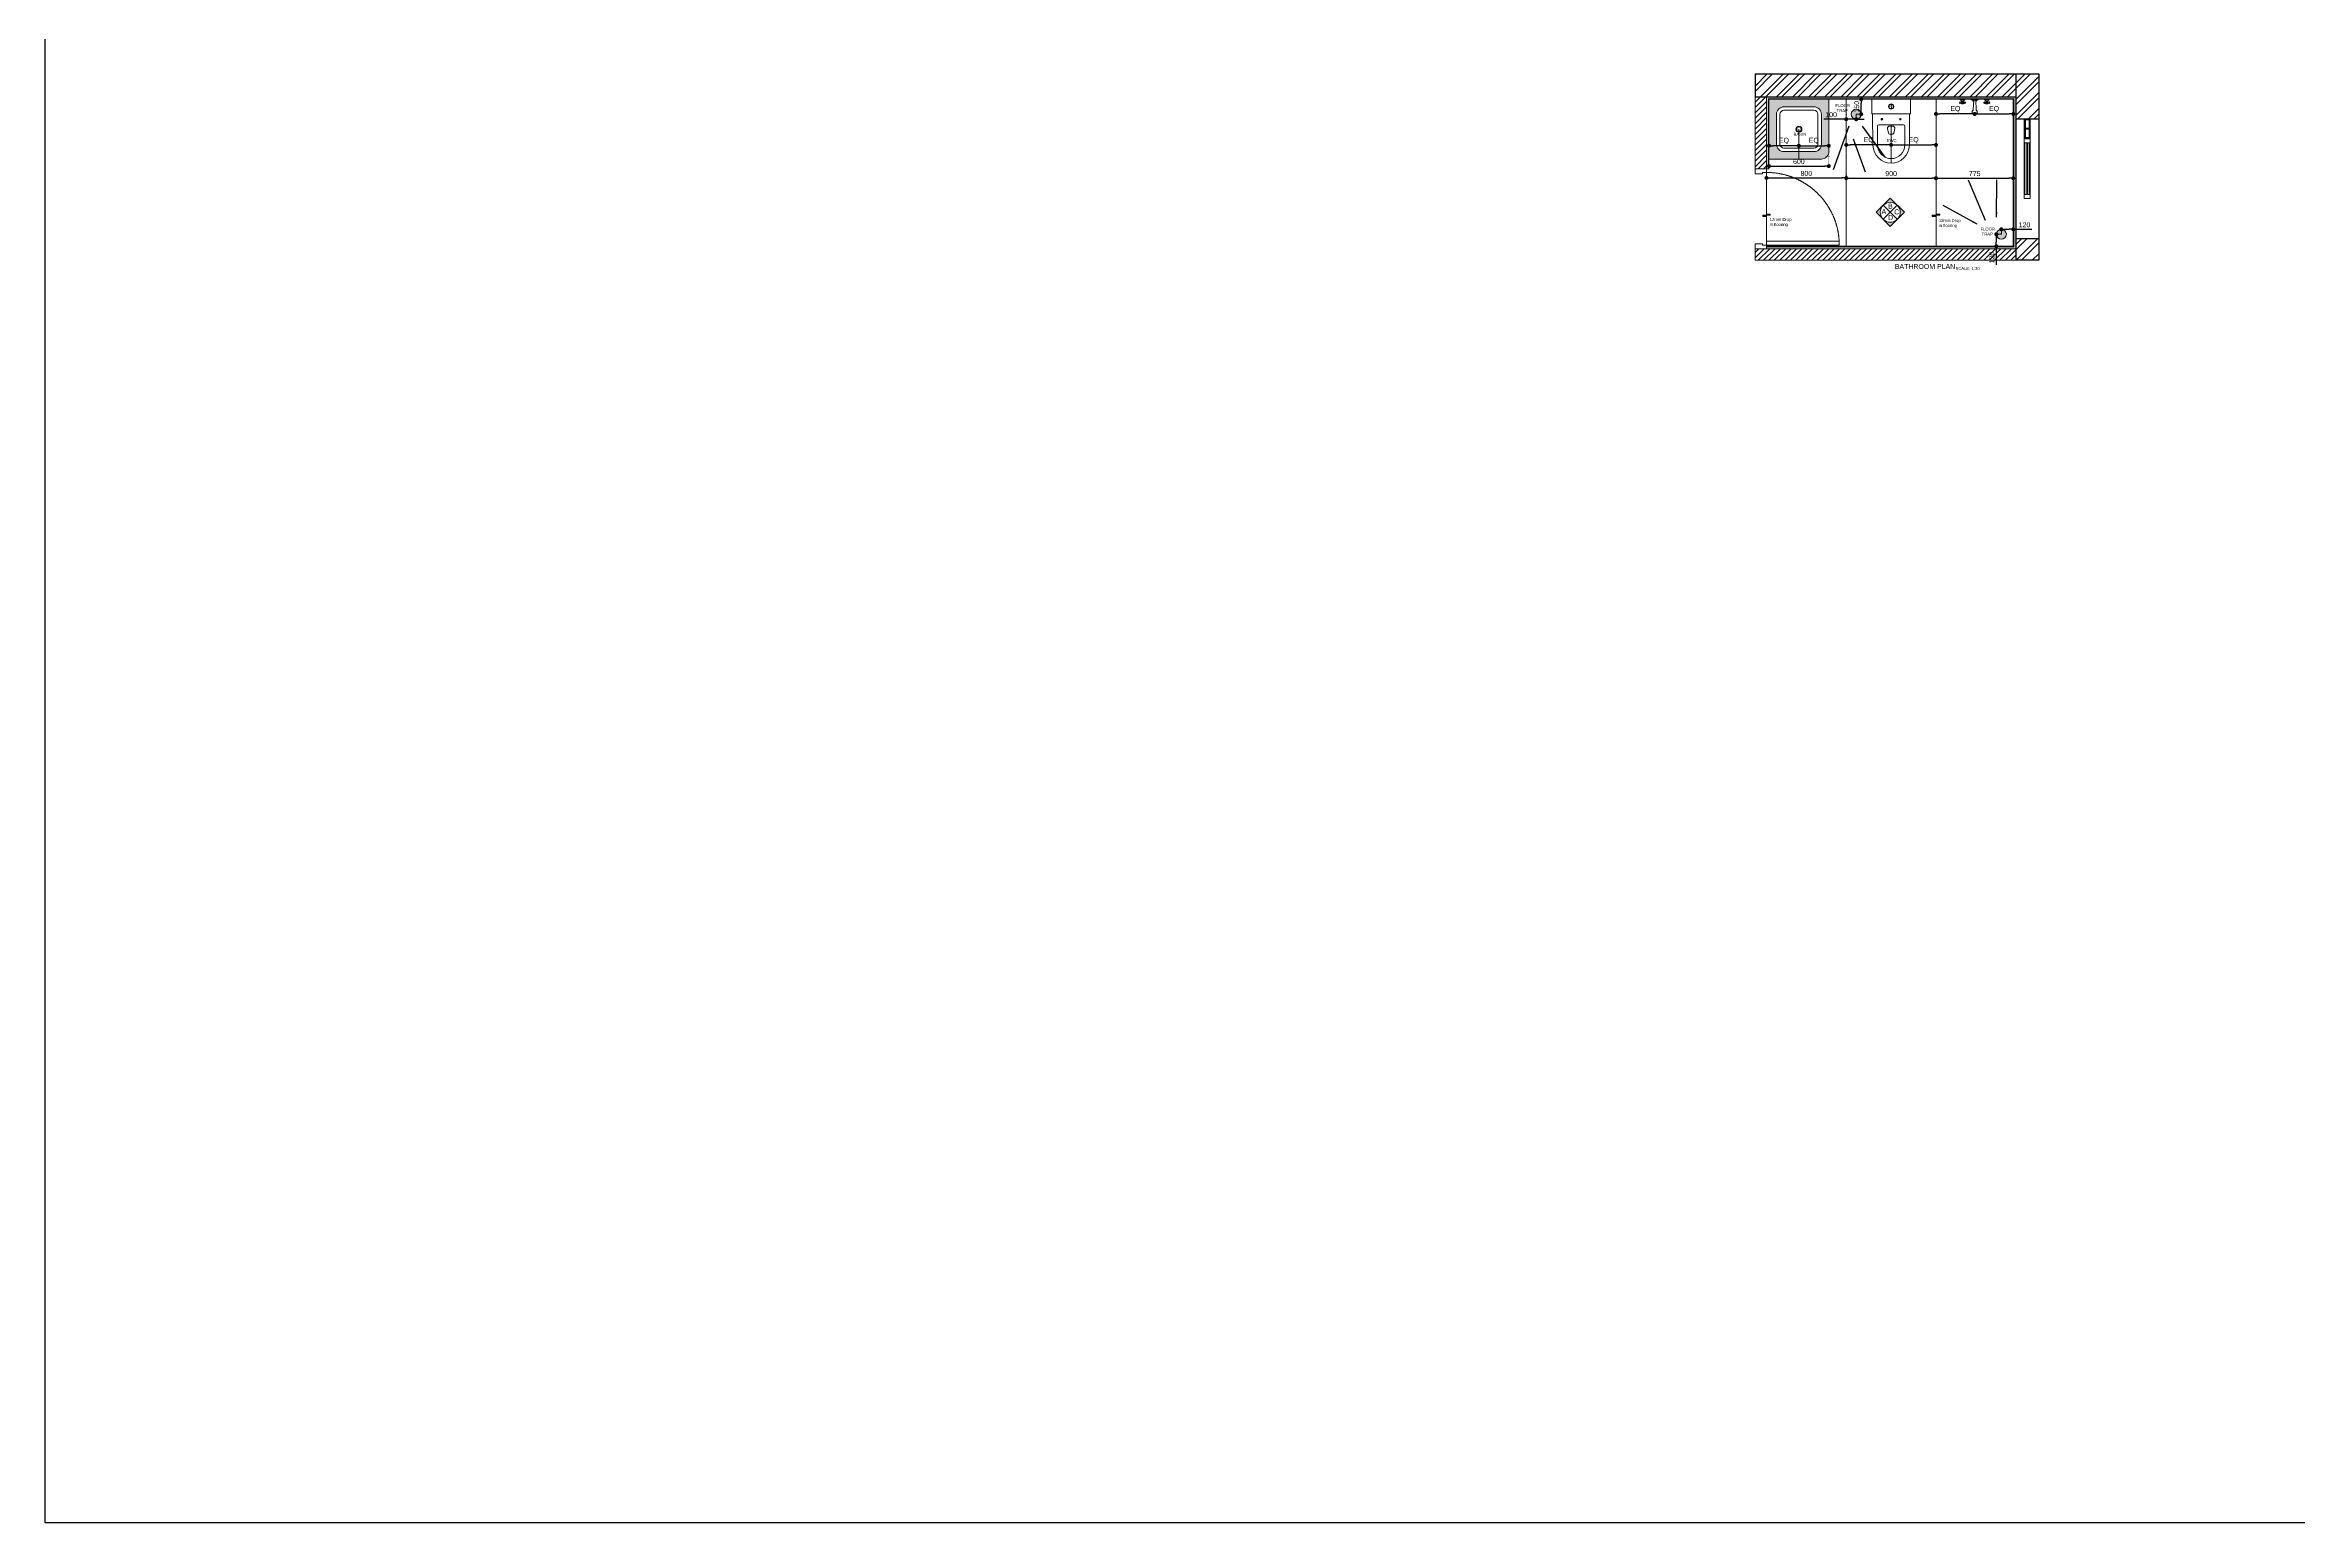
# Model space of a CAD drawing. Header units: millimetres. Extents: x -425671 to 598394, y -194194 to 343585.
# Drawn here: x 108272 to 130873, y 38855 to 53677 of the extents above; entities that cross this region are included whole.
import ezdxf

# ---------------------------------------------------------------- set-up
doc = ezdxf.new("R2010")
doc.units = ezdxf.units.MM
for name, pattern in [('ACAD_ISO07W100', [3, 0, -3]), ('DOT3', [0.06, 0, -0.06]), ('HIDDEN', [9.525, 6.35, -3.175])]:
    doc.linetypes.add(name, pattern=pattern)
for name, color, linetype, lineweight in [('bath fur', 250, 'Continuous', 5), ('BRICK HATCH @ 1', 250, 'Continuous', 13), ('Column', 250, 'Continuous', 25), ('Door', 250, 'Continuous', 15), ('ext wall', 250, 'Continuous', 25), ('GUIDE LINE', 7, 'Continuous', 9), ('GUIDE LINE @ 1', 7, 'Continuous', 9), ('Hatch', 250, 'Continuous', 5), ('int wall', 250, 'Continuous', 13), ('Level', 250, 'Continuous', 13), ('S-DIM', 30, 'Continuous', 13), ('TEXT', 30, 'DOT3', 9), ('tile', 250, 'Continuous', 5), ('VENT', 250, 'Continuous', 9)]:
    doc.layers.add(name, color=color, linetype=linetype, lineweight=lineweight)
doc.styles.get("Standard").update_dxf_attribs({"font": 'arial.ttf'})
doc.dimstyles.new('ISO-25', dxfattribs={"dimtxt": 200, "dimasz": 180, "dimexe": 1.25, "dimexo": 0.625, "dimtad": 1, "dimtxsty": 'Standard', "dimblk": 'DOT', "dimcen": 2.5, "dimadec": 0, "dimazin": 0, "dimtfac": 1, "dimtmove": 0, "dimatfit": 3, "dimfxl": 0, "dimarcsym": 0})

# ---------------------------------------------------------------- blocks, each defined once
blk = doc.blocks.new('AP0B04')
at = {"layer": 'Door'}
for p, q in [((35, 90), (35, 820)), ((75, 90), (75, 819))]:
    blk.add_line(p, q, dxfattribs=at)
at = {"layer": 'Door', "linetype": 'Continuous'}
for p, q in [((35, 90), (0, 90)), ((765, 90), (800, 90)), ((50, -25), (0, -25)), ((750, -25), (800, -25))]:
    blk.add_line(p, q, dxfattribs=at)
at = {"layer": 'Door'}
for points in [[(0, 90), (0, -25)], [(35, 90), (75, 90)], [(50, -25), (50, 50), (35, 50), (35, 90)], [(750, -25), (750, 50), (765, 50), (765, 90)], [(800, 90), (800, -25)]]:
    blk.add_lwpolyline(points, dxfattribs=at)
at = {"layer": 'Door', "linetype": 'HIDDEN', "ltscale": 300}
blk.add_arc((35, 90), 730, 0, 90, dxfattribs=at)
blk = doc.blocks.new('_Dot')
at = {"color": 0, "linetype": 'ByBlock', "lineweight": -2}
blk.add_line((-0.5, 0), (-1, 0), dxfattribs=at)
at = {"color": 0, "linetype": 'ByBlock', "const_width": 0.5}
blk.add_lwpolyline([(-0.25, 0, 1), (0.25, 0, 1)], format="xyb", close=True, dxfattribs=at)
blk = doc.blocks.new('*D137')
at = {"layer": 'Defpoints', "color": 0, "linetype": 'Continuous', "transparency": 16777216}
for p in [(125559, 52533), (126159, 52608), (126159, 52463)]:
    blk.add_point(p, dxfattribs=at)
at = {"layer": 'TEXT', "color": 0, "linetype": 'ACAD_ISO07W100', "lineweight": -2, "transparency": 16777216}
for p, q in [((125559, 52532), (125559, 52462)), ((126159, 52607), (126159, 52462))]:
    blk.add_line(p, q, dxfattribs=at)
at = {"layer": 'TEXT', "color": 0, "linetype": 'Continuous', "lineweight": -2, "transparency": 16777216}
blk.add_line((125599, 52463), (126119, 52463), dxfattribs=at)
at = {"layer": 'TEXT', "color": 0, "linetype": 'Continuous', "lineweight": -2, "transparency": 16777216, "xscale": 40, "yscale": 40, "zscale": 40, "rotation": 180}
blk.add_blockref('_Dot', (125559, 52463), dxfattribs=at)
at = {"layer": 'TEXT', "color": 0, "linetype": 'Continuous', "lineweight": -2, "transparency": 16777216, "xscale": 40, "yscale": 40, "zscale": 40}
blk.add_blockref('_Dot', (126159, 52463), dxfattribs=at)
at = {"layer": 'TEXT', "color": 0, "linetype": 'Continuous', "transparency": 16777216, "insert": (125859, 52508), "char_height": 100, "attachment_point": 5}
blk.add_mtext('{\\H0.5x;600}', dxfattribs=at)
blk = doc.blocks.new('*D138')
at = {"layer": 'Defpoints', "color": 0, "linetype": 'Continuous', "transparency": 16777216}
for p in [(127622, 52986), (128009, 52986), (128009, 52986)]:
    blk.add_point(p, dxfattribs=at)
at = {"layer": 'TEXT', "color": 0, "linetype": 'ACAD_ISO07W100', "lineweight": -2, "transparency": 16777216}
for p, q in [((127622, 52987), (127622, 52987)), ((128009, 52987), (128009, 52987))]:
    blk.add_line(p, q, dxfattribs=at)
at = {"layer": 'TEXT', "color": 0, "linetype": 'Continuous', "lineweight": -2, "transparency": 16777216}
blk.add_line((127662, 52986), (127969, 52986), dxfattribs=at)
at = {"layer": 'TEXT', "color": 0, "linetype": 'Continuous', "lineweight": -2, "transparency": 16777216, "xscale": 40, "yscale": 40, "zscale": 40, "rotation": 180}
blk.add_blockref('_Dot', (127622, 52986), dxfattribs=at)
at = {"layer": 'TEXT', "color": 0, "linetype": 'Continuous', "lineweight": -2, "transparency": 16777216, "xscale": 40, "yscale": 40, "zscale": 40}
blk.add_blockref('_Dot', (128009, 52986), dxfattribs=at)
at = {"layer": 'TEXT', "color": 0, "linetype": 'Continuous', "transparency": 16777216, "insert": (127816, 53033), "char_height": 50, "attachment_point": 5}
blk.add_mtext('EQ', dxfattribs=at)
blk = doc.blocks.new('*D139')
at = {"layer": 'Defpoints', "color": 0, "linetype": 'Continuous', "transparency": 16777216}
for p in [(127234, 52986), (127234, 52986), (127622, 52986)]:
    blk.add_point(p, dxfattribs=at)
at = {"layer": 'TEXT', "color": 0, "linetype": 'ACAD_ISO07W100', "lineweight": -2, "transparency": 16777216}
for p, q in [((127234, 52987), (127234, 52987)), ((127622, 52987), (127622, 52987))]:
    blk.add_line(p, q, dxfattribs=at)
at = {"layer": 'TEXT', "color": 0, "linetype": 'Continuous', "lineweight": -2, "transparency": 16777216}
blk.add_line((127582, 52986), (127274, 52986), dxfattribs=at)
at = {"layer": 'TEXT', "color": 0, "linetype": 'Continuous', "lineweight": -2, "transparency": 16777216, "xscale": 40, "yscale": 40, "zscale": 40, "rotation": 180}
blk.add_blockref('_Dot', (127234, 52986), dxfattribs=at)
at = {"layer": 'TEXT', "color": 0, "linetype": 'Continuous', "lineweight": -2, "transparency": 16777216, "xscale": 40, "yscale": 40, "zscale": 40}
blk.add_blockref('_Dot', (127622, 52986), dxfattribs=at)
at = {"layer": 'TEXT', "color": 0, "linetype": 'Continuous', "transparency": 16777216, "insert": (127428, 53033), "char_height": 50, "attachment_point": 5}
blk.add_mtext('EQ', dxfattribs=at)
blk = doc.blocks.new('*D140')
at = {"layer": 'Defpoints', "color": 0, "linetype": 'Continuous', "transparency": 16777216}
for p in [(126784, 52675), (127234, 52675), (127234, 52675)]:
    blk.add_point(p, dxfattribs=at)
at = {"layer": 'TEXT', "color": 0, "linetype": 'ACAD_ISO07W100', "lineweight": -2, "transparency": 16777216}
for p, q in [((126784, 52675), (126784, 52676)), ((127234, 52675), (127234, 52676))]:
    blk.add_line(p, q, dxfattribs=at)
at = {"layer": 'TEXT', "color": 0, "linetype": 'Continuous', "lineweight": -2, "transparency": 16777216}
blk.add_line((126824, 52675), (127194, 52675), dxfattribs=at)
at = {"layer": 'TEXT', "color": 0, "linetype": 'Continuous', "lineweight": -2, "transparency": 16777216, "xscale": 40, "yscale": 40, "zscale": 40, "rotation": 180}
blk.add_blockref('_Dot', (126784, 52675), dxfattribs=at)
at = {"layer": 'TEXT', "color": 0, "linetype": 'Continuous', "lineweight": -2, "transparency": 16777216, "xscale": 40, "yscale": 40, "zscale": 40}
blk.add_blockref('_Dot', (127234, 52675), dxfattribs=at)
at = {"layer": 'TEXT', "color": 0, "linetype": 'Continuous', "transparency": 16777216, "insert": (127009, 52722), "char_height": 50, "attachment_point": 5}
blk.add_mtext('EQ', dxfattribs=at)
blk = doc.blocks.new('*D141')
at = {"layer": 'Defpoints', "color": 0, "linetype": 'Continuous', "transparency": 16777216}
for p in [(126334, 52675), (126334, 52675), (126784, 52675)]:
    blk.add_point(p, dxfattribs=at)
at = {"layer": 'TEXT', "color": 0, "linetype": 'ACAD_ISO07W100', "lineweight": -2, "transparency": 16777216}
for p, q in [((126334, 52674), (126334, 52674)), ((126784, 52674), (126784, 52674))]:
    blk.add_line(p, q, dxfattribs=at)
at = {"layer": 'TEXT', "color": 0, "linetype": 'Continuous', "lineweight": -2, "transparency": 16777216}
blk.add_line((126744, 52675), (126374, 52675), dxfattribs=at)
at = {"layer": 'TEXT', "color": 0, "linetype": 'Continuous', "lineweight": -2, "transparency": 16777216, "xscale": 40, "yscale": 40, "zscale": 40, "rotation": 180}
blk.add_blockref('_Dot', (126334, 52675), dxfattribs=at)
at = {"layer": 'TEXT', "color": 0, "linetype": 'Continuous', "lineweight": -2, "transparency": 16777216, "xscale": 40, "yscale": 40, "zscale": 40}
blk.add_blockref('_Dot', (126784, 52675), dxfattribs=at)
at = {"layer": 'TEXT', "color": 0, "linetype": 'Continuous', "transparency": 16777216, "insert": (126559, 52722), "char_height": 50, "attachment_point": 5}
blk.add_mtext('EQ', dxfattribs=at)
blk = doc.blocks.new('*D142')
at = {"layer": 'Defpoints', "color": 0, "linetype": 'Continuous', "transparency": 16777216}
for p in [(127889, 51779), (127839, 51659), (127889, 51659)]:
    blk.add_point(p, dxfattribs=at)
at = {"layer": 'TEXT', "color": 0, "linetype": 'ACAD_ISO07W100', "lineweight": -2, "transparency": 16777216}
for p, q in [((127889, 51779), (127838, 51779)), ((127889, 51659), (127838, 51659))]:
    blk.add_line(p, q, dxfattribs=at)
at = {"layer": 'TEXT', "color": 0, "linetype": 'Continuous', "lineweight": -2, "transparency": 16777216}
for p, q in [((127839, 51739), (127839, 51699)), ((127839, 51659), (127839, 51473))]:
    blk.add_line(p, q, dxfattribs=at)
at = {"layer": 'TEXT', "color": 0, "linetype": 'Continuous', "lineweight": -2, "transparency": 16777216, "xscale": 40, "yscale": 40, "zscale": 40}
for p, rotation in [((127839, 51779), 90), ((127839, 51659), 270)]:
    blk.add_blockref('_Dot', p, dxfattribs=dict(at, rotation=rotation))
at = {"layer": 'TEXT', "color": 0, "linetype": 'Continuous', "transparency": 16777216, "insert": (127794, 51546), "char_height": 50, "attachment_point": 5, "rotation": 90}
blk.add_mtext('120', dxfattribs=at)
blk = doc.blocks.new('*D143')
at = {"layer": 'Defpoints', "color": 0, "linetype": 'Continuous', "transparency": 16777216}
for p in [(127889, 51779), (128009, 51829), (128009, 51779)]:
    blk.add_point(p, dxfattribs=at)
at = {"layer": 'TEXT', "color": 0, "linetype": 'ACAD_ISO07W100', "lineweight": -2, "transparency": 16777216}
for p, q in [((127889, 51779), (127889, 51830)), ((128009, 51779), (128009, 51830))]:
    blk.add_line(p, q, dxfattribs=at)
at = {"layer": 'TEXT', "color": 0, "linetype": 'Continuous', "lineweight": -2, "transparency": 16777216}
for p, q in [((127929, 51829), (127969, 51829)), ((128009, 51829), (128195, 51829))]:
    blk.add_line(p, q, dxfattribs=at)
at = {"layer": 'TEXT', "color": 0, "linetype": 'Continuous', "lineweight": -2, "transparency": 16777216, "xscale": 40, "yscale": 40, "zscale": 40, "rotation": 180}
blk.add_blockref('_Dot', (127889, 51829), dxfattribs=at)
at = {"layer": 'TEXT', "color": 0, "linetype": 'Continuous', "lineweight": -2, "transparency": 16777216, "xscale": 40, "yscale": 40, "zscale": 40}
blk.add_blockref('_Dot', (128009, 51829), dxfattribs=at)
at = {"layer": 'TEXT', "color": 0, "linetype": 'Continuous', "transparency": 16777216, "insert": (128122, 51874), "char_height": 50, "attachment_point": 5}
blk.add_mtext('120', dxfattribs=at)
blk = doc.blocks.new('*D134')
at = {"layer": 'Defpoints', "color": 0, "linetype": 'Continuous', "transparency": 16777216}
for p in [(126334, 52983), (126334, 52933), (126434, 52983)]:
    blk.add_point(p, dxfattribs=at)
at = {"layer": 'TEXT', "color": 0, "linetype": 'Continuous', "lineweight": -2, "transparency": 16777216}
for p, q in [((126294, 52933), (126109, 52933)), ((126434, 52933), (126334, 52933)), ((126474, 52933), (126514, 52933))]:
    blk.add_line(p, q, dxfattribs=at)
at = {"layer": 'TEXT', "color": 0, "linetype": 'ACAD_ISO07W100', "lineweight": -2, "transparency": 16777216}
for p, q in [((126334, 52982), (126334, 52932)), ((126434, 52982), (126434, 52932))]:
    blk.add_line(p, q, dxfattribs=at)
at = {"layer": 'TEXT', "color": 0, "linetype": 'Continuous', "lineweight": -2, "transparency": 16777216, "xscale": 40, "yscale": 40, "zscale": 40}
blk.add_blockref('_Dot', (126334, 52933), dxfattribs=at)
at = {"layer": 'TEXT', "color": 0, "linetype": 'Continuous', "lineweight": -2, "transparency": 16777216, "xscale": 40, "yscale": 40, "zscale": 40, "rotation": 180}
blk.add_blockref('_Dot', (126434, 52933), dxfattribs=at)
at = {"layer": 'TEXT', "color": 0, "linetype": 'Continuous', "transparency": 16777216, "insert": (126182, 52978), "char_height": 50, "attachment_point": 5}
blk.add_mtext('100', dxfattribs=at)
blk = doc.blocks.new('*D135')
at = {"layer": 'Defpoints', "color": 0, "linetype": 'Continuous', "transparency": 16777216}
for p in [(126434, 53133), (126484, 53133), (126434, 52983)]:
    blk.add_point(p, dxfattribs=at)
at = {"layer": 'TEXT', "color": 0, "linetype": 'ACAD_ISO07W100', "lineweight": -2, "transparency": 16777216}
for p, q in [((126435, 53133), (126486, 53133)), ((126435, 52983), (126486, 52983))]:
    blk.add_line(p, q, dxfattribs=at)
at = {"layer": 'TEXT', "color": 0, "linetype": 'Continuous', "lineweight": -2, "transparency": 16777216}
blk.add_line((126484, 53023), (126484, 53093), dxfattribs=at)
at = {"layer": 'TEXT', "color": 0, "linetype": 'Continuous', "lineweight": -2, "transparency": 16777216, "xscale": 40, "yscale": 40, "zscale": 40}
for p, rotation in [((126484, 53133), 90), ((126484, 52983), 270)]:
    blk.add_blockref('_Dot', p, dxfattribs=dict(at, rotation=rotation))
at = {"layer": 'TEXT', "color": 0, "linetype": 'Continuous', "transparency": 16777216, "insert": (126439, 53058), "char_height": 50, "attachment_point": 5, "rotation": 90}
blk.add_mtext('150', dxfattribs=at)
blk = doc.blocks.new('*D144')
at = {"layer": 'Defpoints', "color": 0, "linetype": 'Continuous', "transparency": 16777216}
for p in [(125534, 52399), (126334, 52396), (126334, 52344)]:
    blk.add_point(p, dxfattribs=at)
at = {"layer": 'TEXT', "color": 0, "linetype": 'ACAD_ISO07W100', "lineweight": -2, "transparency": 16777216}
for p, q in [((125534, 52398), (125534, 52342)), ((126334, 52395), (126334, 52342))]:
    blk.add_line(p, q, dxfattribs=at)
at = {"layer": 'TEXT', "color": 0, "linetype": 'Continuous', "lineweight": -2, "transparency": 16777216}
blk.add_line((125574, 52344), (126294, 52344), dxfattribs=at)
at = {"layer": 'TEXT', "color": 0, "linetype": 'Continuous', "lineweight": -2, "transparency": 16777216, "xscale": 40, "yscale": 40, "zscale": 40, "rotation": 180}
blk.add_blockref('_Dot', (125534, 52344), dxfattribs=at)
at = {"layer": 'TEXT', "color": 0, "linetype": 'Continuous', "lineweight": -2, "transparency": 16777216, "xscale": 40, "yscale": 40, "zscale": 40}
blk.add_blockref('_Dot', (126334, 52344), dxfattribs=at)
at = {"layer": 'TEXT', "color": 0, "linetype": 'Continuous', "transparency": 16777216, "insert": (125934, 52389), "char_height": 50, "attachment_point": 5}
blk.add_mtext('800', dxfattribs=at)
blk = doc.blocks.new('*D145')
at = {"layer": 'Defpoints', "color": 0, "linetype": 'Continuous', "transparency": 16777216}
for p in [(126334, 52344), (127234, 52344), (127234, 52342)]:
    blk.add_point(p, dxfattribs=at)
at = {"layer": 'TEXT', "color": 0, "linetype": 'ACAD_ISO07W100', "lineweight": -2, "transparency": 16777216}
for p, q in [((126334, 52343), (126334, 52341)), ((127234, 52343), (127234, 52341))]:
    blk.add_line(p, q, dxfattribs=at)
at = {"layer": 'TEXT', "color": 0, "linetype": 'Continuous', "lineweight": -2, "transparency": 16777216}
blk.add_line((126374, 52342), (127194, 52342), dxfattribs=at)
at = {"layer": 'TEXT', "color": 0, "linetype": 'Continuous', "lineweight": -2, "transparency": 16777216, "xscale": 40, "yscale": 40, "zscale": 40, "rotation": 180}
blk.add_blockref('_Dot', (126334, 52342), dxfattribs=at)
at = {"layer": 'TEXT', "color": 0, "linetype": 'Continuous', "lineweight": -2, "transparency": 16777216, "xscale": 40, "yscale": 40, "zscale": 40}
blk.add_blockref('_Dot', (127234, 52342), dxfattribs=at)
at = {"layer": 'TEXT', "color": 0, "linetype": 'Continuous', "transparency": 16777216, "insert": (126784, 52387), "char_height": 50, "attachment_point": 5}
blk.add_mtext('900', dxfattribs=at)
blk = doc.blocks.new('*D146')
at = {"layer": 'Defpoints', "color": 0, "linetype": 'Continuous', "transparency": 16777216}
for p in [(127234, 52342), (128009, 52342), (128009, 52341)]:
    blk.add_point(p, dxfattribs=at)
at = {"layer": 'TEXT', "color": 0, "linetype": 'ACAD_ISO07W100', "lineweight": -2, "transparency": 16777216}
for p, q in [((127234, 52342), (127234, 52340)), ((128009, 52342), (128009, 52340))]:
    blk.add_line(p, q, dxfattribs=at)
at = {"layer": 'TEXT', "color": 0, "linetype": 'Continuous', "lineweight": -2, "transparency": 16777216}
blk.add_line((127274, 52341), (127969, 52341), dxfattribs=at)
at = {"layer": 'TEXT', "color": 0, "linetype": 'Continuous', "lineweight": -2, "transparency": 16777216, "xscale": 40, "yscale": 40, "zscale": 40, "rotation": 180}
blk.add_blockref('_Dot', (127234, 52341), dxfattribs=at)
at = {"layer": 'TEXT', "color": 0, "linetype": 'Continuous', "lineweight": -2, "transparency": 16777216, "xscale": 40, "yscale": 40, "zscale": 40}
blk.add_blockref('_Dot', (128009, 52341), dxfattribs=at)
at = {"layer": 'TEXT', "color": 0, "linetype": 'Continuous', "transparency": 16777216, "insert": (127622, 52387), "char_height": 50, "attachment_point": 5}
blk.add_mtext('775', dxfattribs=at)
blk = doc.blocks.new('*D147')
at = {"layer": 'Defpoints', "color": 0, "linetype": 'Continuous', "transparency": 16777216}
for p in [(125559, 52667), (125559, 52643), (125859, 52643)]:
    blk.add_point(p, dxfattribs=at)
at = {"layer": 'TEXT', "color": 0, "linetype": 'ACAD_ISO07W100', "lineweight": -2, "transparency": 16777216}
for p, q in [((125559, 52643), (125559, 52669)), ((125859, 52643), (125859, 52669))]:
    blk.add_line(p, q, dxfattribs=at)
at = {"layer": 'TEXT', "color": 0, "linetype": 'Continuous', "lineweight": -2, "transparency": 16777216}
blk.add_line((125819, 52667), (125599, 52667), dxfattribs=at)
at = {"layer": 'TEXT', "color": 0, "linetype": 'Continuous', "lineweight": -2, "transparency": 16777216, "xscale": 40, "yscale": 40, "zscale": 40, "rotation": 180}
blk.add_blockref('_Dot', (125559, 52667), dxfattribs=at)
at = {"layer": 'TEXT', "color": 0, "linetype": 'Continuous', "lineweight": -2, "transparency": 16777216, "xscale": 40, "yscale": 40, "zscale": 40}
blk.add_blockref('_Dot', (125859, 52667), dxfattribs=at)
at = {"layer": 'TEXT', "color": 0, "linetype": 'Continuous', "transparency": 16777216, "insert": (125709, 52715), "char_height": 50, "attachment_point": 5}
blk.add_mtext('EQ', dxfattribs=at)
blk = doc.blocks.new('*D148')
at = {"layer": 'Defpoints', "color": 0, "linetype": 'Continuous', "transparency": 16777216}
for p in [(125859, 52667), (126159, 52667), (126159, 52667)]:
    blk.add_point(p, dxfattribs=at)
at = {"layer": 'TEXT', "color": 0, "linetype": 'ACAD_ISO07W100', "lineweight": -2, "transparency": 16777216}
for p, q in [((125859, 52668), (125859, 52669)), ((126159, 52668), (126159, 52669))]:
    blk.add_line(p, q, dxfattribs=at)
at = {"layer": 'TEXT', "color": 0, "linetype": 'Continuous', "lineweight": -2, "transparency": 16777216}
blk.add_line((125899, 52667), (126119, 52667), dxfattribs=at)
at = {"layer": 'TEXT', "color": 0, "linetype": 'Continuous', "lineweight": -2, "transparency": 16777216, "xscale": 40, "yscale": 40, "zscale": 40, "rotation": 180}
blk.add_blockref('_Dot', (125859, 52667), dxfattribs=at)
at = {"layer": 'TEXT', "color": 0, "linetype": 'Continuous', "lineweight": -2, "transparency": 16777216, "xscale": 40, "yscale": 40, "zscale": 40}
blk.add_blockref('_Dot', (126159, 52667), dxfattribs=at)
at = {"layer": 'TEXT', "color": 0, "linetype": 'Continuous', "transparency": 16777216, "insert": (126009, 52715), "char_height": 50, "attachment_point": 5}
blk.add_mtext('EQ', dxfattribs=at)
blk = doc.blocks.new('vent p')
at = {"layer": 'VENT', "linetype": 'Continuous'}
for points in [[(562292, -470393), (562292, -470453)], [(562292, -470393), (563092, -470393)], [(562292, -470453), (563092, -470453)], [(562387, -470393), (562387, -470453)], [(562397, -470393), (562397, -470453)], [(562492, -470393), (562492, -470453)], [(562532, -470393), (562532, -470453)], [(562532, -470403), (563052, -470403)], [(562532, -470448), (563052, -470448)], [(563052, -470393), (563052, -470453)], [(563092, -470393), (563092, -470453)]]:
    blk.add_lwpolyline(points, dxfattribs=at)
for points in [[(562292, -470393), (562492, -470393), (562492, -470453), (562292, -470453)], [(562298, -470399), (562486, -470399), (562486, -470447), (562298, -470447)], [(562304, -470405), (562480, -470405), (562480, -470441), (562304, -470441)]]:
    blk.add_lwpolyline(points, close=True, dxfattribs=at)
at = {"layer": 'VENT', "color": 4, "linetype": 'Continuous'}
for points in [[(562532, -470420), (563052, -470420)], [(562532, -470426), (563052, -470426)]]:
    blk.add_lwpolyline(points, dxfattribs=at)

msp = doc.modelspace()

# ---------------------------------------------------------------- hatches: boundary and pattern name
at = {"layer": 'bath fur', "linetype": 'Continuous', "true_color": 0x636466}
h = msp.add_hatch(color=251, dxfattribs=at)
h.dxf.hatch_style = 1
edge = h.paths.add_edge_path(flags=16)
edge.add_line((125709.34, 52607.724), (126009.34, 52607.724))
edge.add_arc((126009.34, 52682.724), 75, 270, 360)
edge.add_line((126084.34, 52682.724), (126084.34, 52982.724))
edge.add_arc((126009.34, 52982.724), 75, 0, 90)
edge.add_line((126009.34, 53057.724), (125709.34, 53057.724))
edge.add_arc((125709.34, 52982.724), 75, 90, 180)
edge.add_line((125634.34, 52982.724), (125634.34, 52682.724))
edge.add_arc((125709.34, 52682.724), 75, 180, 270)
edge = h.paths.add_edge_path()
edge.add_line((125559.34, 53132.904), (126159.34, 53132.904))
edge.add_line((126159.34, 53132.904), (126159.34, 52607.904))
edge.add_arc((126084.34, 52607.904), 75, -90, 0, ccw=False)
edge.add_line((126084.34, 52532.904), (125559.34, 52532.904))
edge.add_line((125559.34, 52532.904), (125559.34, 53132.904))
at = {"layer": 'bath fur', "linetype": 'Continuous'}
h = msp.add_hatch(color=256, dxfattribs=at)
h.dxf.hatch_style = 1
h.paths.add_polyline_path([(125534.34, 51982.09), (125571.93, 51982.09), (125571.93, 51969.157), (125534.34, 51969.157)])
h.paths.add_polyline_path([(125496.75, 51969.157), (125534.34, 51969.157), (125534.34, 51956.223), (125496.75, 51956.223)])
h = msp.add_hatch(color=256, dxfattribs=at)
h.dxf.hatch_style = 1
h.paths.add_polyline_path([(127234.34, 51982.09), (127271.93, 51982.09), (127271.93, 51969.157), (127234.34, 51969.157)])
h.paths.add_polyline_path([(127196.75, 51969.157), (127234.34, 51969.157), (127234.34, 51956.223), (127196.75, 51956.223)])
at = {"layer": 'BRICK HATCH @ 1', "linetype": 'Continuous'}
h = msp.add_hatch(dxfattribs=at)
h.set_pattern_fill('ANSI32', color=256, scale=12)
h.set_pattern_definition([(45, (-480671.15, 511604.55), (-80.822305, 80.822305), []), (45, (-480617.26, 511604.55), (-80.822305, 80.822305), [])])
h.paths.add_polyline_path([(128034.34, 53387.904), (125419.34, 53387.904), (125419.34, 53157.904), (128034.34, 53157.904)])
h.paths.add_polyline_path([(128264.34, 53387.904), (128034.34, 53387.904), (128034.34, 53157.904), (128034.34, 52937.904), (128264.34, 52937.904)])
h.paths.add_polyline_path([(128264.34, 51737.904), (128034.34, 51737.904), (128034.34, 51518.904), (128264.34, 51518.904)])
h = msp.add_hatch(dxfattribs=at)
h.set_pattern_fill('ANSI31', color=256, scale=12)
h.set_pattern_definition([(45, (-480671.145, 511604.545), (-26.9407684, 26.9407684), [])])
h.paths.add_polyline_path([(128034.34, 51633.904), (125419.34, 51633.904), (125419.34, 51518.904), (128034.34, 51518.904)])
h.paths.add_polyline_path([(125534.34, 53157.904), (125419.34, 53157.904), (125419.34, 52433.904), (125534.34, 52433.904)])
at = {"layer": 'GUIDE LINE', "linetype": 'Continuous'}
h = msp.add_hatch(dxfattribs=at)
h.set_pattern_fill('HONEY', color=256, scale=2.6)
h.set_pattern_definition([(0, (-480671.145, 511604.545), (12.3825, 7.14903968), [8.255, -16.51]), (120, (-480671.145, 511604.545), (-12.38249997, 7.149039724), [8.255, -16.51]), (60, (-480671.145, 511604.545), (3e-08, 14.2980794), [-16.51, 8.255])])
edge = h.paths.add_edge_path()
edge.add_arc((127889.34, 51778.904), 50, 0, 360)
edge = h.paths.add_edge_path()
edge.add_arc((126434.34, 52982.904), 50, 0, 360)
at = {"layer": 'GUIDE LINE @ 1', "linetype": 'Continuous'}
h = msp.add_hatch(color=256, dxfattribs=at)
h.dxf.hatch_style = 1
h.paths.add_polyline_path([(126845.882, 52070.353, -0.198912367), (126875.171, 51999.642, -0.198912367), (126845.882, 51928.932), (126916.593, 51999.642)])
h.paths.add_polyline_path([(126775.171, 52141.064), (126704.46, 52070.353, -0.414213562), (126845.882, 52070.353)])
h.paths.add_polyline_path([(126704.46, 52070.353), (126633.75, 51999.642), (126704.46, 51928.932, -0.198912367), (126675.171, 51999.642, -0.198912367)])
h.paths.add_polyline_path([(126845.882, 51928.932, -0.414213562), (126704.46, 51928.932), (126775.171, 51858.221)])
at = {"layer": 'Hatch', "linetype": 'Continuous', "true_color": 0x939598}
h = msp.add_hatch(color=252, dxfattribs=at)
h.dxf.hatch_style = 1
h.paths.add_polyline_path([(128034.34, 53157.904), (125534.34, 53157.904), (125534.34, 52433.904), (125553.34, 52433.904), (125553.34, 53138.904), (128015.34, 53138.904), (128015.34, 51652.904), (125534.34, 51652.904), (125534.34, 51633.904), (128034.34, 51633.904)])
at = {"layer": 'tile', "linetype": 'Continuous', "true_color": 0xf8991e}
h = msp.add_hatch(color=30, dxfattribs=at)
h.dxf.hatch_style = 1
h.paths.add_polyline_path([(128015.34, 53132.904), (128009.34, 53132.904), (128009.34, 51658.904), (128015.34, 51658.904)])
h.paths.add_polyline_path([(128015.34, 53138.904), (125553.34, 53138.904), (125553.34, 53132.904), (128015.34, 53132.904)])
h.paths.add_polyline_path([(128015.34, 51658.904), (125534.34, 51658.904), (125534.34, 51652.904), (128015.34, 51652.904)])
h.paths.add_polyline_path([(125559.34, 53132.904), (125553.34, 53132.904), (125553.34, 52433.904), (125559.34, 52433.904)])

# ---------------------------------------------------------------- linework, layer by layer
at = {"layer": 'bath fur'}
for p, q in [((126589.34, 53132.904), (126979.34, 53132.904)), ((126589.34, 53132.904), (126589.34, 52987.904)), ((126979.34, 53132.904), (126979.34, 52987.904)), ((126589.34, 52987.904), (126979.34, 52987.904)), ((126699.34, 52932.904), (126683.34, 52932.904)), ((126691.34, 52940.904), (126691.34, 52924.904)), ((126884.34, 52932.904), (126868.34, 52932.904)), ((126876.34, 52940.904), (126876.34, 52924.904)), ((126748.305, 52840.52), (126756.3, 52793.436)), ((126800.657, 52863.868), (126768.023, 52863.868)), ((126820.375, 52840.52), (126812.596, 52794.713))]:
    msp.add_line(p, q, dxfattribs=at)
at = {"layer": 'bath fur', "linetype": 'ByBlock'}
msp.add_line((127778.931, 53138.009), (127706.931, 53138.009), dxfattribs=at)
at = {"layer": 'bath fur', "linetype": 'Continuous'}
msp.add_lwpolyline([(125559.34, 53132.904), (126159.34, 53132.904), (126159.34, 52607.904, -0.414213562), (126084.34, 52532.904), (125559.34, 52532.904)], format="xyb", close=True, dxfattribs=at)
at = {"layer": 'bath fur'}
for points in [[(125709.34, 52607.724), (126009.34, 52607.724, 0.414213562), (126084.34, 52682.724), (126084.34, 52982.724, 0.414213562), (126009.34, 53057.724), (125709.34, 53057.724, 0.414213562), (125634.34, 52982.724), (125634.34, 52682.724, 0.414213562)], [(125709.34, 52642.724), (126009.34, 52642.724, 0.414213562), (126049.34, 52682.724), (126049.34, 52982.724, 0.414213562), (126009.34, 53022.724), (125709.34, 53022.724, 0.414213562), (125669.34, 52982.724), (125669.34, 52682.724, 0.414213562)], [(126966.84, 52987.904), (126598.399, 52987.904), (126601.84, 52672.957, 0.989475885), (126966.84, 52672.956)], [(126646.79, 52674.895, 0.999776192), (126921.889, 52674.896), (126921.889, 52861.993, 0.414213562), (126906.889, 52876.993), (126661.79, 52876.993, 0.414213562), (126646.79, 52861.993)]]:
    msp.add_lwpolyline(points, format="xyb", close=True, dxfattribs=at)
at = {"layer": 'bath fur', "linetype": 'Continuous'}
for points in [[(125496.75, 51969.157), (125534.34, 51969.157), (125534.34, 51956.223), (125496.75, 51956.223)], [(125534.34, 51982.09), (125571.93, 51982.09), (125571.93, 51969.157), (125534.34, 51969.157)], [(127196.75, 51969.157), (127234.34, 51969.157), (127234.34, 51956.223), (127196.75, 51956.223)], [(127234.34, 51982.09), (127271.93, 51982.09), (127271.93, 51969.157), (127234.34, 51969.157)]]:
    msp.add_lwpolyline(points, close=True, dxfattribs=at)
at = {"layer": 'bath fur'}
for centre, radius in [((126691.34, 52932.904), 8), ((126784.34, 53060.404), 26.426), ((126784.339, 53060.421), 21.409), ((126876.34, 52932.904), 7.5), ((125859.34, 52832.904), 30.5), ((125859.34, 52832.904), 22.5)]:
    msp.add_circle(centre, radius, dxfattribs=at)
at = {"layer": 'bath fur', "linetype": 'ByBlock'}
msp.add_arc((127788.749, 53102.009), 37.315, 105.2551, 164.7449, dxfattribs=at)
at = {"layer": 'bath fur', "linetype": 'Continuous'}
msp.add_arc((126820.47, 53061.837), 36.159, 147.803788, 216.6849515, dxfattribs=at)
at = {"layer": 'bath fur'}
for centre, radius, start, end in [((126768.023, 52843.868), 20, 90, 189.6377263), ((126783.927, 52817.039), 36.337, 220.5090047, 322.0909775), ((126800.657, 52843.868), 20, 350.3622737, 90)]:
    msp.add_arc(centre, radius, start, end, dxfattribs=at)
at = {"layer": 'Column'}
msp.add_lwpolyline([(108272.012, 67723.771), (153487.253, 67723.771), (153487.253, 38854.657), (108272.012, 38854.657)], close=True, dxfattribs=at)
at = {"layer": 'ext wall', "linetype": 'Continuous'}
for p, q in [((125419.34, 53387.904), (125419.34, 53157.904)), ((125419.34, 53157.904), (128034.34, 53157.904)), ((128034.34, 52937.904), (128264.34, 52937.904)), ((128034.34, 51737.904), (128264.34, 51737.904))]:
    msp.add_line(p, q, dxfattribs=at)
for points in [[(125419.34, 53387.904), (128264.34, 53387.904), (128264.34, 51518.904), (128034.34, 51518.904)], [(128034.34, 53387.904), (128034.34, 51518.904)]]:
    msp.add_lwpolyline(points, dxfattribs=at)
at = {"layer": 'GUIDE LINE', "linetype": 'ByBlock'}
for p, q in [((127536.749, 53138.009), (127464.749, 53138.009)), ((127523.885, 53131.463), (127477.598, 53131.463)), ((127488.161, 53118.372), (127513.129, 53118.372)), ((127660.636, 53138.009), (127583.043, 53138.009)), ((127647.704, 53125.076), (127595.976, 53125.076)), ((127766.067, 53131.463), (127719.78, 53131.463)), ((127730.343, 53118.372), (127755.311, 53118.372)), ((127490.931, 53102.009), (127484.385, 53102.009)), ((127490.931, 53095.463), (127484.385, 53095.463)), ((127510.567, 53102.009), (127517.113, 53102.009)), ((127510.567, 53095.463), (127517.113, 53095.463)), ((127733.113, 53102.009), (127726.567, 53102.009)), ((127733.113, 53095.463), (127726.567, 53095.463)), ((127752.749, 53102.009), (127759.294, 53102.009)), ((127752.749, 53095.463), (127759.294, 53095.463))]:
    msp.add_line(p, q, dxfattribs=at)
at = {"layer": 'GUIDE LINE', "linetype": 'Continuous'}
for p, q in [((126784.34, 52876.993), (126784.34, 52492.377)), ((126775.171, 51999.642), (126704.46, 51928.932)), ((126775.171, 51999.642), (126704.461, 52070.353)), ((126775.171, 51999.642), (126845.882, 52070.353)), ((126775.171, 51999.642), (126845.882, 51928.932))]:
    msp.add_line(p, q, dxfattribs=at)
at = {"layer": 'GUIDE LINE', "linetype": 'ByBlock'}
msp.add_lwpolyline([(127631.809, 53125.076), (127636.481, 53030.688, 0.144293922), (127641.512, 53020.394, -0.09504671), (127646.912, 53014.117, -0.13097785), (127648.977, 53006.37, -0.13097785), (127646.912, 52998.622, -0.106552266), (127640.714, 52991.741, -0.083871458), (127632.291, 52987.59, -0.072763238), (127621.84, 52986.061, -0.072763238), (127611.389, 52987.59, -0.083871458), (127602.966, 52991.741, -0.106552266), (127596.768, 52998.622, -0.13097785), (127594.703, 53006.37, -0.13097785), (127596.768, 53014.117, -0.09504671), (127602.168, 53020.394, 0.144293922), (127607.199, 53030.688), (127611.871, 53125.076)], format="xyb", dxfattribs=at)
for points in [[(127510.567, 53111.827), (127510.567, 53085.645), (127490.931, 53085.645), (127490.931, 53111.827)], [(127752.749, 53111.827), (127752.749, 53085.645), (127733.113, 53085.645), (127733.113, 53111.827)]]:
    msp.add_lwpolyline(points, close=True, dxfattribs=at)
at = {"layer": 'GUIDE LINE', "linetype": 'Continuous'}
msp.add_lwpolyline([(126633.75, 51999.642), (126775.171, 52141.064), (126916.593, 51999.642), (126775.171, 51858.221)], close=True, dxfattribs=at)
for centre, radius in [((126434.34, 52982.904), 50), ((126775.171, 51999.642), 100), ((127889.34, 51778.904), 50)]:
    msp.add_circle(centre, radius, dxfattribs=at)
at = {"layer": 'GUIDE LINE', "linetype": 'ByBlock'}
for centre in [(127477.84, 53098.736), (127500.749, 53098.736), (127523.658, 53098.736), (127720.022, 53098.736), (127742.931, 53098.736), (127765.84, 53098.736)]:
    msp.add_circle(centre, 7.318, dxfattribs=at)
for centre, radius, start, end in [((127454.931, 53102.009), 37.315, 15.25512, 74.74488), ((127546.567, 53102.009), 37.315, 105.2551, 164.7449), ((127601.247, 53143.28), 18.952, 196.1502, 253.8498), ((127615.557, 53124.655), 13.674, 178.2350622, 251.4604816), ((127628.123, 53124.655), 13.674, 288.5395184, 1.7649378), ((127642.433, 53143.28), 18.952, 286.1502, 343.8498), ((127697.113, 53102.009), 37.315, 15.25512, 74.74488), ((127622.107, 53027.383), 36.13, 234.4734079, 305.5265921)]:
    msp.add_arc(centre, radius, start, end, dxfattribs=at)
at = {"layer": 'int wall'}
for p, q in [((125419.34, 52433.904), (125419.34, 53157.904)), ((125534.34, 52433.904), (125534.34, 53158.123)), ((125553.34, 53157.904), (125553.34, 53158.123)), ((125559.34, 53157.904), (125559.34, 53158.123)), ((125419.34, 52433.904), (125534.34, 52433.904))]:
    msp.add_line(p, q, dxfattribs=at)
at = {"layer": 'int wall', "linetype": 'Continuous'}
msp.add_line((125419.34, 51633.904), (125419.34, 51518.904), dxfattribs=at)
for points in [[(125419.34, 51633.904), (128034.34, 51633.904)], [(125419.34, 51518.904), (128034.34, 51518.904)]]:
    msp.add_lwpolyline(points, dxfattribs=at)
at = {"layer": 'Level', "linetype": 'Continuous', "ltscale": 0.2}
for p, q in [((126334.34, 53132.904), (126334.34, 51658.904)), ((127234.34, 53132.904), (127234.34, 51658.904)), ((125534.34, 52398.904), (125534.34, 51668.904))]:
    msp.add_line(p, q, dxfattribs=at)
at = {"layer": 'TEXT', "linetype": 'Continuous'}
for p, q in [((126434.34, 52982.904), (126434.33, 52932.904)), ((126434.34, 52982.904), (126484.34, 52982.904)), ((127889.34, 51778.904), (127839.34, 51778.898)), ((127889.34, 51778.904), (127889.34, 51828.904))]:
    msp.add_line(p, q, dxfattribs=at)
at = {"layer": 'tile'}
for p, q in [((125553.34, 52433.904), (125553.34, 53138.904)), ((125559.34, 52433.904), (125559.34, 53132.904))]:
    msp.add_line(p, q, dxfattribs=at)
at = {"layer": 'tile', "linetype": 'Continuous'}
for p, q in [((125553.34, 53138.904), (128015.34, 53138.904)), ((125553.34, 53132.904), (128015.34, 53132.904)), ((125859.34, 52832.904), (125859.34, 52532.904)), ((125534.34, 52433.904), (125559.34, 52433.904)), ((125534.34, 51683.904), (125534.34, 51658.904))]:
    msp.add_line(p, q, dxfattribs=at)
for points in [[(128009.34, 53132.904), (128009.34, 51658.904)], [(128015.34, 53138.904), (128015.34, 51652.904)], [(125534.34, 51658.904), (128015.34, 51658.904)], [(125534.34, 51652.904), (128015.34, 51652.904)]]:
    msp.add_lwpolyline(points, dxfattribs=at)

# ---------------------------------------------------------------- block references
at = {"layer": 'Door', "xscale": -1, "rotation": 270}
msp.add_blockref('AP0B04', (125444.34, 51633.904), dxfattribs=at)
at = {"layer": 'VENT', "linetype": 'Continuous', "rotation": 270}
msp.add_blockref('vent p', (598572.125, 615229.617), dxfattribs=at)
msp.add_blockref('vent p', (598572.125, 615229.617), dxfattribs=at)

# ---------------------------------------------------------------- texts
at = {"layer": 'TEXT', "linetype": 'Continuous', "attachment_point": 1}
for s, width, gutter_width, heights, insert, char_height in [('FLOOR\\P TRAP', 1105.38635, 0, [485.466], (126225.97, 53084.522), 30), ('BASIN', 1105.38635, 0, [485.466], (125806.666, 52796.521), 30), ('EWC', 1105.38635, 0, [485.466], (126740.136, 52734.583), 30), ('A', 1105.38635, 0, [485.466], (126687.984, 52032.485), 50), ('B', 1105.38635, 0, [485.466], (126753.029, 52086.466), 50), ('C', 1105.38635, 0, [485.466], (126815.039, 52028.689), 50), ('12mm Drop\\Pin flooring', 1105.38635, 0, [485.466], (125566.511, 51942.152), 30), ('D', 1105.38635, 0, [485.466], (126753.793, 51970.904), 50), ('12mm Drop\\Pin flooring', 1105.38635, 0, [485.466], (127262.605, 51931.664), 30), ('FLOOR\\P TRAP', 1105.38635, 0, [485.466], (127680.299, 51846.137), 30), ('\\pt700;BATHROOM PLAN', 1162.41733, 12.5, [0], (126821.221, 51481.102), 50), ('\\pt560;{\\H0.75x;SCALE: 1:30}', 955.09282, 12.5, [0], (127429.614, 51451.558), 40)]:
    msp.add_mtext_dynamic_manual_height_columns(s, width=width, gutter_width=gutter_width, heights=heights, dxfattribs=dict(at, insert=insert, char_height=char_height))

# ---------------------------------------------------------------- dimensions: what is measured, and where the dimension line sits
at = {"layer": 'TEXT', "linetype": 'Continuous'}
for base, p1, p2, picture, middle in [((126484.34, 53132.904), (126434.34, 52982.904), (126434.34, 53132.904), '*D135', (126438.811, 53057.904)), ((127839.341, 51658.904), (127889.34, 51778.904), (127889.34, 51658.904), '*D142', (127793.812, 51546.107))]:
    dim = msp.add_linear_dim(base=base, p1=p1, p2=p2, angle=90, dimstyle='ISO-25', override={"dimtxt": 50, "dimasz": 40, "dimexo": 0.5, "dimgap": 20}, dxfattribs=at)
    dim.commit()
    dim.dimension.update_dxf_attribs({"geometry": picture, "text_midpoint": middle})
for base, p1, p2, picture, middle in [((126334.34, 52932.905), (126434.34, 52982.904), (126334.34, 52982.904), '*D134', (126181.543, 52978.434)), ((126334.34, 52343.736), (125534.34, 52398.904), (126334.34, 52395.904), '*D144', (125934.34, 52389.265)), ((127234.34, 52341.82), (126334.34, 52343.736), (127234.34, 52343.736), '*D145', (126784.34, 52387.348)), ((128009.34, 52341.245), (127234.34, 52342.375), (128009.34, 52342.375), '*D146', (127621.84, 52386.671)), ((128009.34, 51828.904), (127889.34, 51778.904), (128009.34, 51778.904), '*D143', (128122.137, 51874.432))]:
    dim = msp.add_linear_dim(base=base, p1=p1, p2=p2, dimstyle='ISO-25', override={"dimtxt": 50, "dimasz": 40, "dimexo": 0.5, "dimgap": 20}, dxfattribs=at)
    dim.commit()
    dim.dimension.update_dxf_attribs({"geometry": picture, "text_midpoint": middle})
for base, p1, p2, text, override, picture, middle in [((127234.34, 52986.061), (127621.84, 52986.061), (127234.34, 52986.061), 'EQ', {"dimtxt": 50, "dimasz": 40, "dimexo": 0.5, "dimgap": 20}, '*D139', (127428.09, 53033.448)), ((128009.34, 52986.061), (127621.84, 52986.061), (128009.34, 52986.061), 'EQ', {"dimtxt": 50, "dimasz": 40, "dimexo": 0.5, "dimgap": 20}, '*D138', (127815.59, 53033.448)), ((125559.34, 52667.488), (125859.34, 52642.724), (125559.34, 52642.724), 'EQ', {"dimtxt": 50, "dimasz": 40, "dimexo": 0.5, "dimgap": 20}, '*D147', (125709.34, 52714.875)), ((126159.34, 52667.488), (125859.34, 52667.488), (126159.34, 52667.488), 'EQ', {"dimtxt": 50, "dimasz": 40, "dimexo": 0.5, "dimgap": 20}, '*D148', (126009.34, 52714.875)), ((126334.34, 52674.926), (126784.34, 52674.926), (126334.34, 52674.926), 'EQ', {"dimtxt": 50, "dimasz": 40, "dimexo": 0.5, "dimgap": 20}, '*D141', (126559.34, 52722.314)), ((127234.34, 52674.926), (126784.34, 52674.926), (127234.34, 52674.926), 'EQ', {"dimtxt": 50, "dimasz": 40, "dimexo": 0.5, "dimgap": 20}, '*D140', (127009.34, 52722.314)), ((126159.34, 52462.77), (125559.34, 52532.904), (126159.34, 52607.904), '{\\H0.5x;<>}', {"dimtxt": 100, "dimasz": 40, "dimgap": 20}, '*D137', (125859.34, 52508.299))]:
    dim = msp.add_linear_dim(base=base, p1=p1, p2=p2, text=text, dimstyle='ISO-25', override=override, dxfattribs=at)
    dim.commit()
    dim.dimension.update_dxf_attribs({"geometry": picture, "text_midpoint": middle})

# ---------------------------------------------------------------- leaders
at = {"layer": 'S-DIM', "linetype": 'Continuous'}
for points in [[(126359.685, 52861.872), (126204.205, 52423.66)], [(126403.591, 52735.642), (126523.723, 52406.353)], [(126493.924, 52863.217), (126721.504, 52552.568)], [(127730.319, 51916.681), (127560.235, 52320.487)], [(127841.193, 51951.663), (127844.928, 52324.463)], [(127645.395, 51880.056), (127306.628, 52066.777)]]:
    msp.add_leader(points, dimstyle='ISO-25', override={"dimtxt": 50, "dimasz": 50, "dimexo": 0.5, "dimgap": 20}, dxfattribs=at)

doc.saveas('drawing.dxf')
